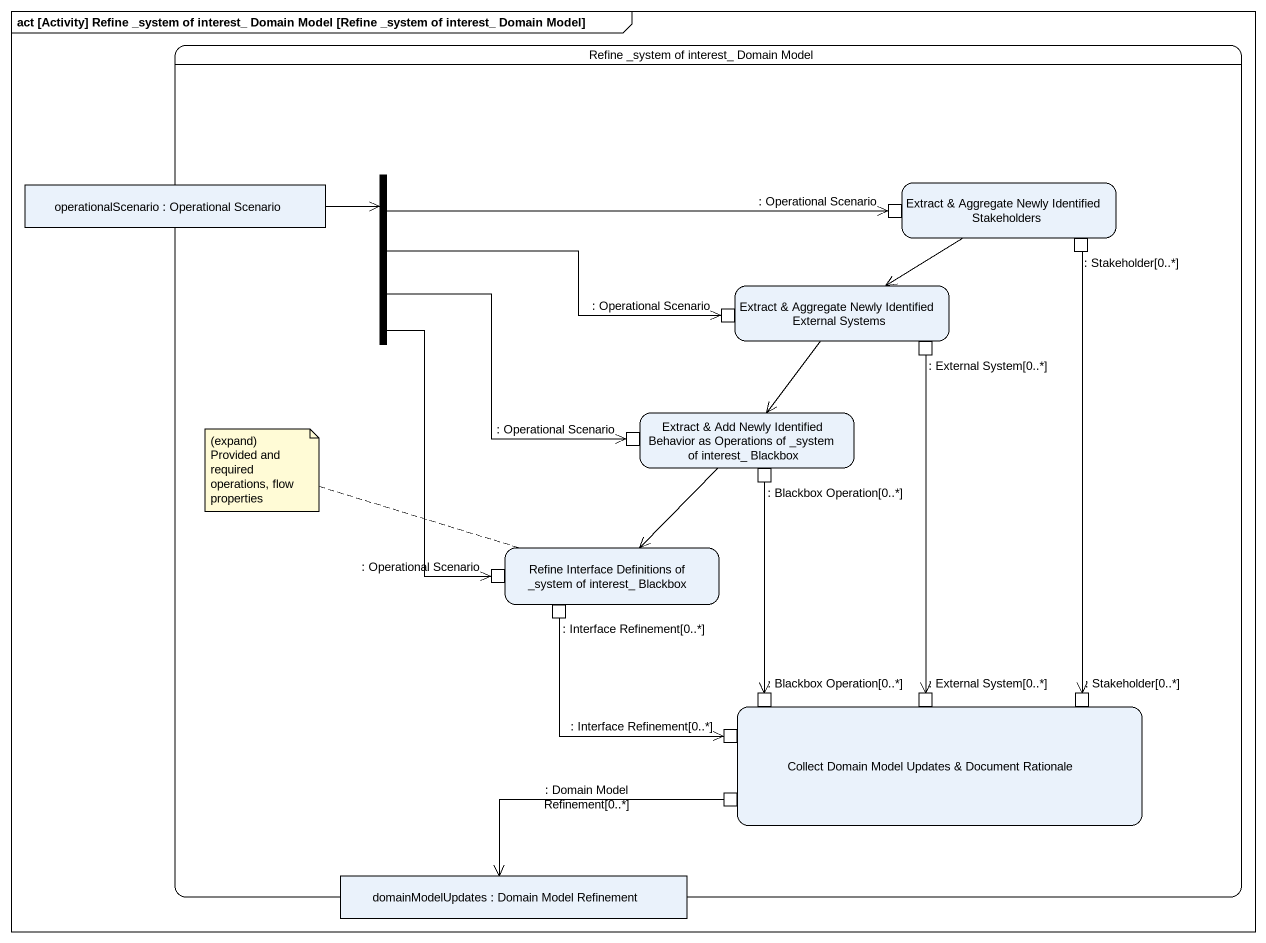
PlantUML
@startuml
mainframe act [Activity] Refine _system of interest_ Domain Model [Refine _system of interest_ Domain Model]
hide empty description
state "Refine _system of interest_ Domain Model" as Refine_system_of_interest {
  state "operationalScenario : Operational Scenario" as operationalScenario <<object>>
  state fork1 <<fork>>
  state "Extract & Aggregate Newly Identified Stakeholders" as Extract_Aggregate_Newly {
    state ": Operational Scenario" as Operational_Scenario <<inputPin>>
    state ": Stakeholder[0..*]" as Stakeholder_0 <<outputPin>>
  }
  state "Extract & Aggregate Newly Identified External Systems" as Extract_Aggregate_Newly_2 {
    state ": Operational Scenario" as Operational_Scenario_2 <<inputPin>>
    state ": External System[0..*]" as External_System_0 <<outputPin>>
  }
  state "Extract & Add Newly Identified Behavior as Operations of _system of interest_ Blackbox" as Extract_Add_Newly {
    state ": Operational Scenario" as Operational_Scenario_3 <<inputPin>>
    state ": Blackbox Operation[0..*]" as Blackbox_Operation_0 <<outputPin>>
  }
  state "Refine Interface Definitions of _system of interest_ Blackbox" as Refine_Interface {
    state ": Operational Scenario" as Operational_Scenario_4 <<inputPin>>
    state ": Interface Refinement[0..*]" as Interface_Refinement_0 <<outputPin>>
  }
  state "Collect Domain Model Updates & Document Rationale" as Collect_Domain_Model {
    state ": Blackbox Operation[0..*]" as Blackbox_Operation_0_2 <<inputPin>>
    state ": External System[0..*]" as External_System_0_2 <<inputPin>>
    state ": Stakeholder[0..*]" as Stakeholder_0_2 <<inputPin>>
    state ": Interface Refinement[0..*]" as Interface_Refinement_0_2 <<inputPin>>
    state ": Domain Model Refinement[0..*]" as Domain_Model_Refinement_0 <<outputPin>>
  }
  state "domainModelUpdates : Domain Model Refinement" as domainModelUpdates <<object>>
}
operationalScenario -right-> fork1
fork1 -right-> Operational_Scenario
fork1 -right-> Operational_Scenario_2
fork1 --> Operational_Scenario_3
fork1 --> Operational_Scenario_4
Extract_Aggregate_Newly --> Extract_Aggregate_Newly_2
Stakeholder_0 --> Stakeholder_0_2
Extract_Aggregate_Newly_2 --> Extract_Add_Newly
External_System_0 --> External_System_0_2
Extract_Add_Newly --> Refine_Interface
Blackbox_Operation_0 --> Blackbox_Operation_0_2
Interface_Refinement_0 --> Interface_Refinement_0_2
Domain_Model_Refinement_0 -left-> domainModelUpdates
note left of Refine_Interface : (expand) Provided and required operations, flow properties
@enduml
